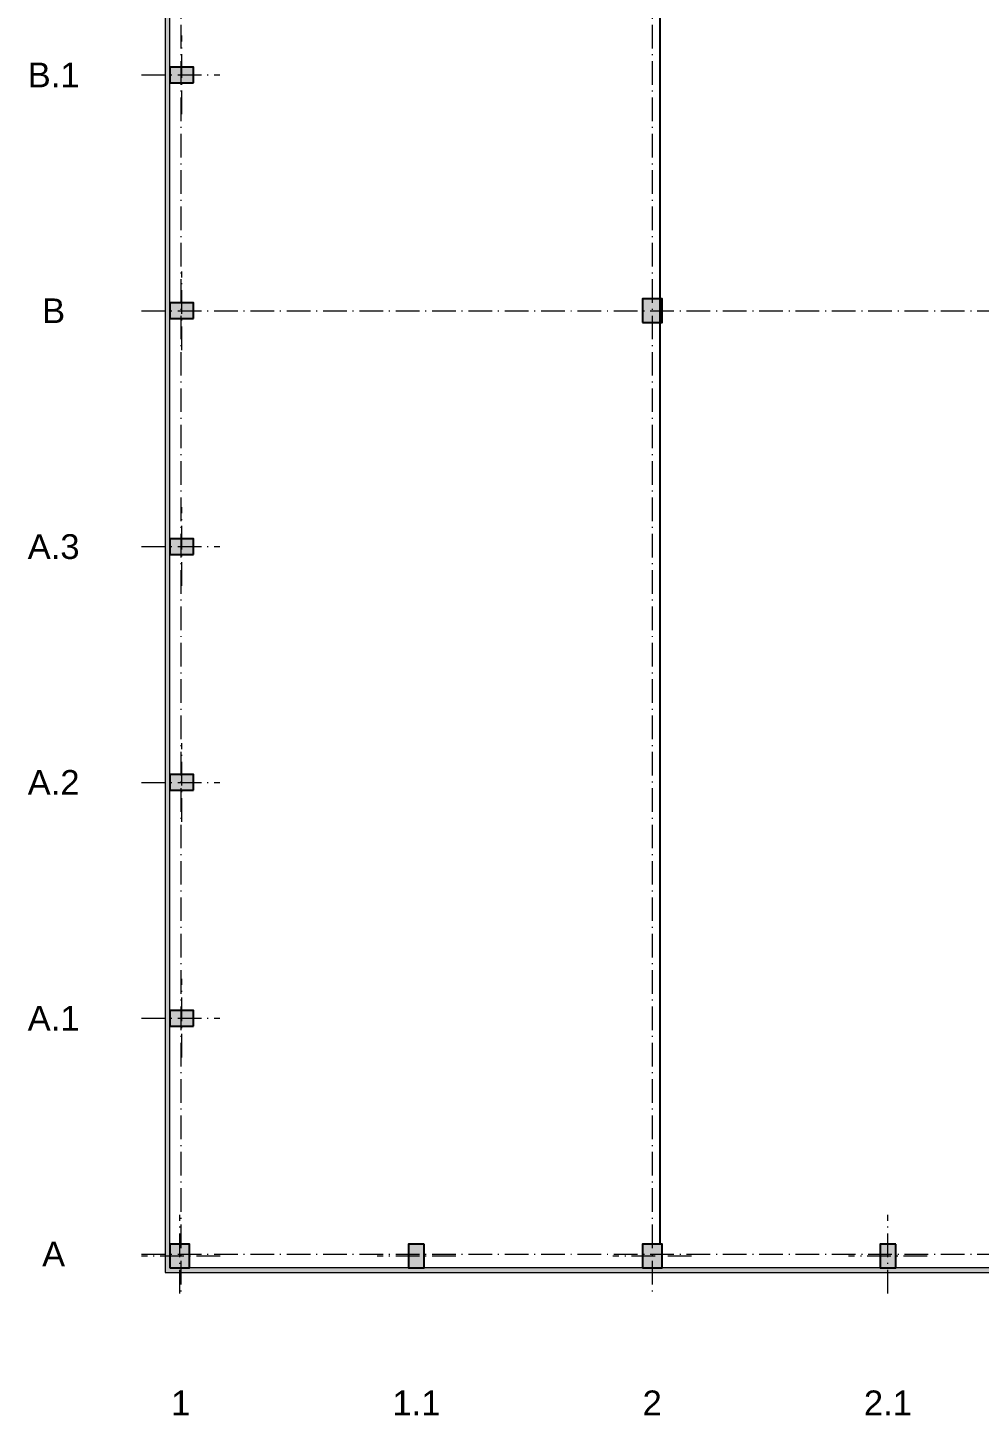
# Model space of a CAD drawing. Header units: millimetres. Extents: x 325046 to 1268204, y 1875583 to 2761998.
# Drawn here: x 556706 to 580926, y 2466793 to 2502093 of the extents above; entities that cross this region are included whole.
import ezdxf
from ezdxf.enums import TextEntityAlignment as Align

# ---------------------------------------------------------------- set-up
doc = ezdxf.new("R2010")
doc.units = ezdxf.units.MM
doc.header["$LTSCALE"] = 100
doc.linetypes.add('ACAD_ISO10W100', pattern=[18.5, 12, -3, 0.5, -3])
for name, color, linetype, lineweight in [('Objekty - osy', 5, 'ACAD_ISO10W100', 20), ('OBVODOVÝ PLÁŠŤ', 2, 'Continuous', 9), ('ŽB - Šraf-prefa', 253, 'Continuous', 13)]:
    doc.layers.add(name, color=color, linetype=linetype, lineweight=lineweight)
doc.layers.add('otvory', color=7, linetype='Continuous', lineweight=20, true_color=0xb30000)
doc.layers.add('Šrafy - VÝPLŇ', color=7, linetype='Continuous', lineweight=15, true_color=0x9b9908)
doc.layers.add('Popis OS', color=7, linetype='Continuous', true_color=0xbd0a5d)
doc.layers.add('ŽB- SLOUPY', color=3, linetype='Continuous')
doc.styles.add('ARIL-TENKÝ', font='arial.ttf')

msp = doc.modelspace()

# ---------------------------------------------------------------- hatches: boundary and pattern name
at = {"layer": 'Šrafy - VÝPLŇ', "linetype": 'ByBlock', "ltscale": 100}
h = msp.add_hatch(color=256, dxfattribs=at)
h.dxf.hatch_style = 1
h.paths.add_polyline_path([(560325.8, 2531242.7), (560205.8, 2531242.7), (560205.8, 2470422.7), (632970.8, 2470422.7), (632970.8, 2470542.7), (560325.8, 2470542.7)])
at = {"layer": 'ŽB - Šraf-prefa'}
h = msp.add_hatch(color=256, dxfattribs=at)
h.dxf.hatch_style = 1
h.paths.add_polyline_path([(560925.8, 2500692.7), (560925.8, 2501092.7), (560325.8, 2501092.7), (560325.8, 2500692.7)])
h = msp.add_hatch(color=256, dxfattribs=at)
h.dxf.hatch_style = 1
h.paths.add_polyline_path([(560925.8, 2494692.7), (560925.8, 2495092.7), (560325.8, 2495092.7), (560325.8, 2494692.7)])
h = msp.add_hatch(color=256, dxfattribs=at)
h.dxf.hatch_style = 1
h.paths.add_polyline_path([(572350.8, 2494592.7), (572850.8, 2494592.7), (572850.8, 2495192.7), (572350.8, 2495192.7)])
h = msp.add_hatch(color=256, dxfattribs=at)
h.dxf.hatch_style = 1
h.paths.add_polyline_path([(560925.8, 2488692.7), (560925.8, 2489092.7), (560325.8, 2489092.7), (560325.8, 2488692.7)])
h = msp.add_hatch(color=256, dxfattribs=at)
h.dxf.hatch_style = 1
h.paths.add_polyline_path([(560925.8, 2482692.7), (560925.8, 2483092.7), (560325.8, 2483092.7), (560325.8, 2482692.7)])
h = msp.add_hatch(color=256, dxfattribs=at)
h.dxf.hatch_style = 1
h.paths.add_polyline_path([(560925.8, 2476692.7), (560925.8, 2477092.7), (560325.8, 2477092.7), (560325.8, 2476692.7)])
h = msp.add_hatch(color=256, dxfattribs=at)
h.dxf.hatch_style = 1
h.paths.add_polyline_path([(560325.8, 2470542.7), (560825.8, 2470542.7), (560825.8, 2471142.7), (560325.8, 2471142.7)])
h = msp.add_hatch(color=256, dxfattribs=at)
h.dxf.hatch_style = 1
h.paths.add_polyline_path([(566800.8, 2471142.7), (566400.8, 2471142.7), (566400.8, 2470542.7), (566800.8, 2470542.7)])
h = msp.add_hatch(color=256, dxfattribs=at)
h.dxf.hatch_style = 1
h.paths.add_polyline_path([(572350.8, 2470542.7), (572850.8, 2470542.7), (572850.8, 2471142.7), (572350.8, 2471142.7)])
h = msp.add_hatch(color=256, dxfattribs=at)
h.dxf.hatch_style = 1
h.paths.add_polyline_path([(578800.8, 2471142.7), (578400.8, 2471142.7), (578400.8, 2470542.7), (578800.8, 2470542.7)])

# ---------------------------------------------------------------- linework, layer by layer
msp.add_line((572800.8, 2471142.7), (572800.8, 2530692.7))
at = {"layer": 'Objekty - osy', "ltscale": 0.5}
for points in [[(560600.8, 2591892.7), (560600.8, 2469892.7)], [(572600.8, 2591892.7), (572600.8, 2469892.7)], [(560625.8, 2499892.7), (560625.8, 2501892.7)], [(559600.8, 2500892.7), (561592, 2500892.7)], [(560625.8, 2493892.7), (560625.8, 2495892.7)], [(559600.8, 2494892.7), (647103.9, 2494892.7)], [(560625.8, 2487892.7), (560625.8, 2489892.7)], [(559600.8, 2488892.7), (561592, 2488892.7)], [(560625.8, 2481892.7), (560625.8, 2483892.7)], [(559600.8, 2482892.7), (561592, 2482892.7)], [(560625.8, 2475892.7), (560625.8, 2477892.7)], [(559600.8, 2476892.7), (561592, 2476892.7)], [(560575.8, 2469892.7), (560575.8, 2471892.7)], [(578600.8, 2469892.7), (578600.8, 2471892.7)], [(559600.8, 2470892.7), (647103.9, 2470892.7)], [(561600.8, 2470842.7), (559600.8, 2470842.7)], [(567600.8, 2470842.7), (565600.8, 2470842.7)], [(573600.8, 2470842.7), (571600.8, 2470842.7)], [(579600.8, 2470842.7), (577600.8, 2470842.7)]]:
    msp.add_lwpolyline(points, dxfattribs=at)
at = {"layer": 'OBVODOVÝ PLÁŠŤ'}
msp.add_lwpolyline([(560325.8, 2531242.7), (560205.8, 2531242.7), (560205.8, 2470422.7), (632970.8, 2470422.7), (632970.8, 2470542.7), (560325.8, 2470542.7), (560325.8, 2531242.7)], dxfattribs=at)
at = {"layer": 'otvory', "ltscale": 100}
msp.add_lwpolyline([(572700.8, 2494592.7), (572800.8, 2494592.7), (572800.8, 2494592.7), (572700.8, 2494592.7)], close=True, dxfattribs=at)
at = {"layer": 'ŽB- SLOUPY'}
for points in [[(560925.8, 2500692.7), (560925.8, 2501092.7), (560325.8, 2501092.7), (560325.8, 2500692.7)], [(560925.8, 2494692.7), (560925.8, 2495092.7), (560325.8, 2495092.7), (560325.8, 2494692.7)], [(572350.8, 2494592.7), (572850.8, 2494592.7), (572850.8, 2495192.7), (572350.8, 2495192.7)], [(560925.8, 2488692.7), (560925.8, 2489092.7), (560325.8, 2489092.7), (560325.8, 2488692.7)], [(560925.8, 2482692.7), (560925.8, 2483092.7), (560325.8, 2483092.7), (560325.8, 2482692.7)], [(560925.8, 2476692.7), (560925.8, 2477092.7), (560325.8, 2477092.7), (560325.8, 2476692.7)], [(560325.8, 2470542.7), (560825.8, 2470542.7), (560825.8, 2471142.7), (560325.8, 2471142.7)], [(566800.8, 2471142.7), (566400.8, 2471142.7), (566400.8, 2470542.7), (566800.8, 2470542.7)], [(572350.8, 2470542.7), (572850.8, 2470542.7), (572850.8, 2471142.7), (572350.8, 2471142.7)], [(578800.8, 2471142.7), (578400.8, 2471142.7), (578400.8, 2470542.7), (578800.8, 2470542.7)]]:
    msp.add_lwpolyline(points, close=True, dxfattribs=at)

# ---------------------------------------------------------------- texts
at = {"layer": 'Popis OS', "linetype": 'ByBlock', "style": 'ARIL-TENKÝ'}
for s, p in [('B.1', (557365.1, 2500892.7)), ('B', (557365.1, 2494892.7)), ('A.3', (557365.1, 2488892.7)), ('A.2', (557365.1, 2482892.7)), ('A.1', (557365.1, 2476892.7)), ('A', (557365.1, 2470892.7)), ('1', (560600.8, 2467107.7)), ('1.1', (566600.8, 2467107.7)), ('2', (572600.8, 2467107.7)), ('2.1', (578600.8, 2467107.7))]:
    msp.add_text(s, height=630, dxfattribs=at).set_placement(p, align=Align.MIDDLE_CENTER)

doc.saveas('drawing.dxf')
